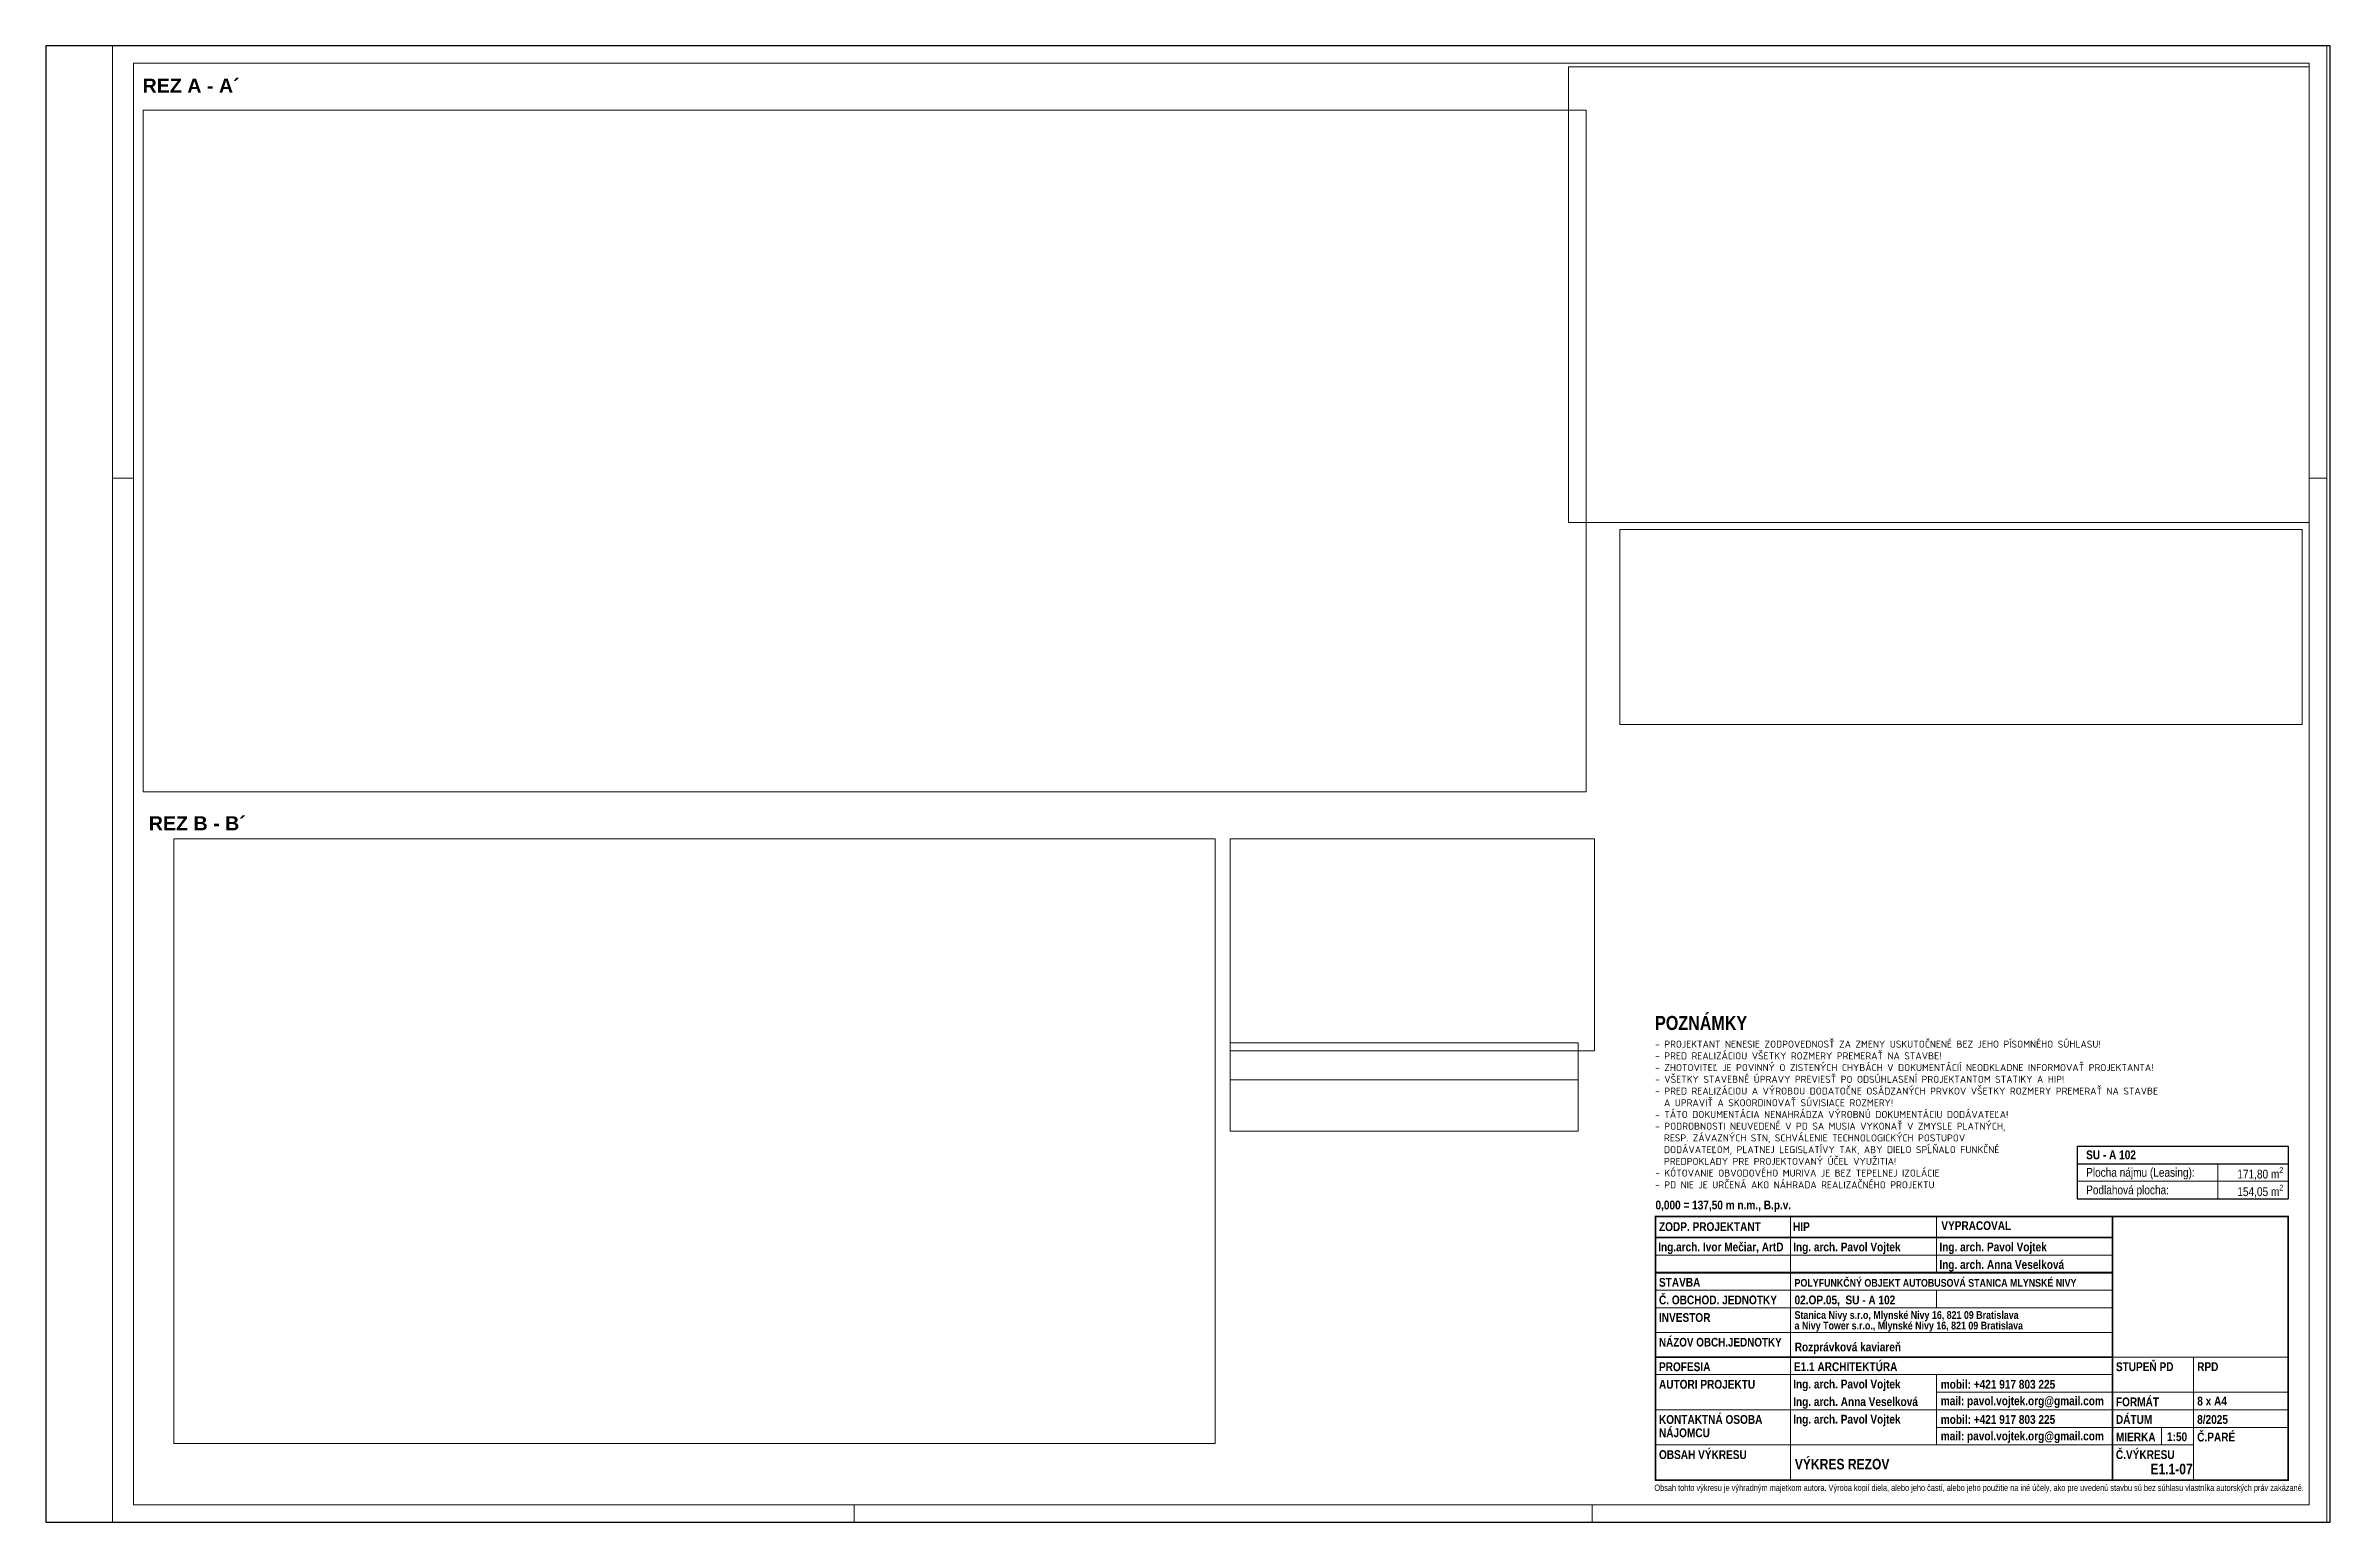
# Paper-space layout '07_REZY' of a CAD drawing. Header units: millimetres. Extents: x 50 to 700, y 0 to 420.
import ezdxf
from ezdxf.enums import TextEntityAlignment as Align

# ---------------------------------------------------------------- set-up
doc = ezdxf.new("R2010")
doc.units = ezdxf.units.MM
doc.header["$LTSCALE"] = 100
doc.layers.add('E1_LAYOUT', color=7, linetype='Continuous', lineweight=18, plot=False)
for name, color, linetype, lineweight in [('E1_Ns_tx_50', 210, 'Continuous', 25), ('E1_ROZPISKA', 7, 'Continuous', 13), ('E1_TEXT', 7, 'Continuous', 15), ('G-ANNO-TTLB', 6, 'Continuous', 9)]:
    doc.layers.add(name, color=color, linetype=linetype, lineweight=lineweight)
doc.styles.add('A-BOLD', font='ARIALNB.TTF')
doc.styles.add('Arial Narrow', font='ARIALN.TTF', dxfattribs={"height": 75})
doc.styles.add('ARIAL ROZP', font='arial.ttf', dxfattribs={"width": 0.8})
doc.styles.add('Calibri', font='calibri.ttf', dxfattribs={"height": 200})

psp = doc.layouts.new('07_REZY')

# ---------------------------------------------------------------- linework, layer by layer
at = {"layer": 'Defpoints'}
psp.add_lwpolyline([(50, 0), (700, 0), (700, 420), (50, 420)], close=True, dxfattribs=at)
at = {"layer": 'E1_LAYOUT'}
psp.add_lwpolyline([(69, 0), (699, 0), (699, 420), (69, 420)], close=True, dxfattribs=at)
at = {"layer": 'E1_ROZPISKA'}
for p, q in [((69, 297), (75, 297)), ((694, 297), (699, 297)), ((699, 297), (694, 297)), ((546.4, 12), (546.4, 87)), ((588, 87), (588, 71)), ((508, 76), (638, 76)), ((508, 71), (638, 71)), ((508, 66), (638, 66)), ((588, 61), (588, 66)), ((508, 47), (638, 47)), ((638, 47), (688, 47)), ((661.12, 47), (661.12, 12)), ((588, 42), (588, 22)), ((638, 37), (688, 37)), ((638, 32), (688, 32)), ((638, 27), (688, 27)), ((651.97, 27), (651.97, 22)), ((638, 22), (661.12, 22)), ((280, 0), (280, 5)), ((280, 5), (280, 0)), ((490, 0), (490, 5))]:
    psp.add_line(p, q, dxfattribs=at)
at = {"layer": 'E1_ROZPISKA', "color": 7, "linetype": 'Continuous', "lineweight": 25, "ltscale": 0.01}
for p, q in [((628, 107), (688, 107)), ((628, 107), (628, 92)), ((688, 107), (688, 92)), ((628, 102), (688, 102)), ((628, 102), (628, 92)), ((688, 102), (688, 92)), ((628, 92), (688, 92))]:
    psp.add_line(p, q, dxfattribs=at)
at = {"layer": 'E1_ROZPISKA', "color": 7, "linetype": 'Continuous', "lineweight": 13, "ltscale": 0.01}
for p, q in [((628, 102), (688, 102)), ((668, 102), (668, 92)), ((628, 97), (688, 97))]:
    psp.add_line(p, q, dxfattribs=at)
at = {"layer": 'E1_ROZPISKA'}
psp.add_lwpolyline([(75, 5), (694, 5), (694, 415), (75, 415)], close=True, dxfattribs=at)
at = {"layer": 'E1_ROZPISKA', "const_width": 0.5}
psp.add_lwpolyline([(508, 87), (688, 87), (688, 12), (508, 12)], close=True, dxfattribs=at)
for points in [[(638, 87), (638, 12)], [(508, 81), (638, 81)], [(508, 71), (638, 71)], [(508, 47), (638, 47)]]:
    psp.add_lwpolyline(points, dxfattribs=at)
at = {"layer": 'E1_ROZPISKA'}
for points in [[(508, 61), (638, 61)], [(508, 54), (638, 54)], [(508, 42), (638, 42)], [(588, 37), (638, 37)], [(508, 32), (638, 32)], [(588, 27), (638, 27)], [(508, 22), (638, 22)], [(508, 12), (638, 12)]]:
    psp.add_lwpolyline(points, dxfattribs=at)
at = {"layer": 'E1_TEXT'}
psp.add_line((661.12, 22), (661.12, 12), dxfattribs=at)

# ---------------------------------------------------------------- texts
at = {"layer": 'E1_Ns_tx_50', "color": 7, "linetype": 'Continuous', "lineweight": 50, "char_height": 4, "width": 46.1865, "attachment_point": 4, "style": 'A-BOLD'}
for s, insert in [('\\A1;\\pxql;{\\fArial|b1|i0|c238|p34;REZ A - A´}', (77.56, 408.63)), ('\\A1;\\pxql;{\\fArial|b1|i0|c238|p34;REZ B - B´}', (79.32, 198.82))]:
    psp.add_mtext(s, dxfattribs=dict(at, insert=insert))
at = {"layer": 'E1_Ns_tx_50', "color": 7, "linetype": 'Continuous', "lineweight": 50, "insert": (507.88, 142), "char_height": 4, "attachment_point": 4, "style": 'A-BOLD'}
psp.add_mtext('\\A1;\\pxql;POZNÁMKY', dxfattribs=at)
at = {"layer": 'E1_ROZPISKA', "insert": (507.69, 10.73), "char_height": 1.8, "width": 209.079, "attachment_point": 1, "rotation": 360, "style": 'ARIAL ROZP'}
psp.add_mtext('\\pxt0.34;Obsah tohto výkresu je výhradným majetkom autora. Výroba kopií diela, alebo jeho častí, alebo jeho použitie na iné účely, ako pre uvedenú stavbu sú bez súhlasu vlastníka autorských práv zakázané.', dxfattribs=at)
at = {"layer": 'E1_TEXT', "style": 'A-BOLD'}
for s, height, p in [('0,000 = 137,50 m n.m., B.p.v. ', 2.5, (508, 89)), ('ZODP. PROJEKTANT', 2.5, (509, 82.84)), ('HIP', 2.5, (547.14, 82.84)), ('VYPRACOVAL', 2.5, (589.32, 83.13)), ('Ing.arch. Ivor Mečiar, ArtD', 2.5, (508.78, 77.07)), ('Ing. arch. Pavol Vojtek', 2.5, (547.18, 77.07)), ('Ing. arch. Pavol Vojtek', 2.5, (588.78, 77.07)), ('Ing. arch. Anna Veselková', 2.5, (588.78, 72.07)), ('STAVBA', 2.5, (509, 67)), ('Č. OBCHOD. JEDNOTKY', 2.5, (509, 62)), ('POLYFUNKČNÝ OBJEKT AUTOBUSOVÁ STANICA MLYNSKÉ NIVY', 2.2, (547.57, 67)), ('INVESTOR', 2.5, (509, 57)), ('Stanica Nivy s.r.o, Mlynské Nivy 16, 821 09 Bratislava', 2.2, (547.57, 57.86)), ('02.OP.05,  SU - A 102 ', 2.5, (547.57, 62)), ('NÁZOV OBCH.JEDNOTKY', 2.45, (509, 50)), ('a Nivy Tower s.r.o., Mlynské Nivy 16, 821 09 Bratislava', 2.2, (547.57, 54.86)), ('PROFESIA', 2.5, (509, 43)), ('E1.1 ARCHITEKTÚRA', 2.5, (547.4, 43)), ('Rozprávková kaviareň', 2.5, (547.62, 48.62)), ('STUPEŇ PD', 2.5, (639, 43)), ('RPD', 2.5, (662.12, 43)), ('AUTORI PROJEKTU', 2.5, (509, 38)), ('Ing. arch. Pavol Vojtek', 2.5, (547.18, 38.07)), ('mobil: +421 917 803 225', 2.5, (589.17, 38)), ('Ing. arch. Anna Veselková', 2.5, (547.18, 33.07)), ('mail: pavol.vojtek.org@gmail.com', 2.5, (589.17, 33.3)), ('FORMÁT', 2.5, (639, 33)), ('8 x A4', 2.5, (662.15, 33.24)), ('KONTAKTNÁ OSOBA', 2.5, (509, 28)), ('NÁJOMCU', 2.5, (509, 24.21)), ('Ing. arch. Pavol Vojtek', 2.5, (547.18, 28.07)), ('mobil: +421 917 803 225', 2.5, (589.17, 28)), ('DÁTUM', 2.5, (639, 28)), ('8/2025', 2.5, (662.12, 28)), ('Č.PARÉ', 2.5, (662.12, 23)), ('OBSAH VÝKRESU', 2.5, (509, 18)), ('mail: pavol.vojtek.org@gmail.com', 2.5, (589.17, 23.3)), ('Č.VÝKRESU', 2.5, (639, 18)), ('MIERKA', 2.5, (639, 23)), ('1:50', 2.5, (653.54, 23.09)), ('VÝKRES REZOV', 3, (547.65, 15.04))]:
    psp.add_text(s, height=height, dxfattribs=at).set_placement(p)
psp.add_text('E1.1-07', height=3, dxfattribs=at).set_placement((660.85, 12.76), align=Align.BOTTOM_RIGHT)
at = {"layer": 'E1_TEXT', "linetype": 'Continuous', "lineweight": 0, "insert": (630.53, 104.51), "char_height": 2.5, "attachment_point": 4, "style": 'A-BOLD'}
psp.add_mtext('\\pxql;\\A1;SU - A 102', dxfattribs=at)
at = {"layer": 'E1_TEXT', "linetype": 'Continuous', "lineweight": 50, "char_height": 2.5, "attachment_point": 4, "style": 'Arial Narrow'}
for s, insert in [('\\A1;{\\pql;\\fArial Narrow|b0|i0|c238|p34;Plocha nájmu (Leasing):}', (630.53, 99.16)), ('\\A1;171,80 m{\\H0.66x;\\S2^  ;}', (673.55, 99.04)), ('\\A1;{\\pql;\\fArial Narrow|b0|i0|c238|p34;Podlahová plocha:}', (630.53, 94.17)), ('\\A1;\\pxql;154,05 m{\\H0.66x;\\S2^  ;}', (673.55, 94.04))]:
    psp.add_mtext(s, dxfattribs=dict(at, insert=insert))
at = {"layer": 'G-ANNO-TTLB', "color": 7, "insert": (507.88, 137), "char_height": 2, "width": 162.0156, "attachment_point": 1, "style": 'Calibri'}
psp.add_mtext('{\\fISOCPEUR|b0|i0|c238|p34;- PROJEKTANT NENESIE ZODPOVEDNOSŤ ZA ZMENY USKUTOČNENÉ BEZ JEHO PÍSOMNÉHO SÚHLASU!\\P- PRED REALIZÁCIOU VŠETKY ROZMERY PREMERAŤ NA STAVBE!\\P- ZHOTOVITEĽ JE POVINNÝ O ZISTENÝCH CHYBÁCH V DOKUMENTÁCIÍ NEODKLADNE INFORMOVAŤ PROJEKTANTA!\\P- VŠETKY STAVEBNÉ ÚPRAVY PREVIESŤ PO ODSÚHLASENÍ PROJEKTANTOM STATIKY A HIP!\\P- PRED REALIZÁCIOU A VÝROBOU DODATOČNE OSÁDZANÝCH PRVKOV VŠETKY ROZMERY PREMERAŤ NA STAVBE \\P  A UPRAVIŤ A SKOORDINOVAŤ SÚVISIACE ROZMERY!\\P- TÁTO DOKUMENTÁCIA NENAHRÁDZA VÝROBNÚ DOKUMENTÁCIU DODÁVATEĽA!\\P- PODROBNOSTI NEUVEDENÉ V PD SA MUSIA VYKONAŤ V ZMYSLE PLATNÝCH, \\P  RESP. ZÁVAZNÝCH STN, SCHVÁLENIE TECHNOLOGICKÝCH POSTUPOV \\P  DODÁVATEĽOM, PLATNEJ LEGISLATÍVY TAK, ABY DIELO SPĹŇALO FUNKČNÉ\\P  PREDPOKLADY PRE PROJEKTOVANÝ ÚČEL VYUŽITIA!\\P- KÓTOVANIE OBVODOVÉHO MURIVA JE BEZ TEPELNEJ IZOLÁCIE\\P- PD NIE JE URČENÁ AKO NÁHRADA REALIZAČNÉHO PROJEKTU}', dxfattribs=at)

# ---------------------------------------------------------------- viewports
at = {"layer": 'E1_LAYOUT', "color": 7, "true_color": 0xffffff}
psp.add_viewport(center=(588.61, 349.19), size=(210.77, 129.6116), view_center_point=(67155, 26077.816), view_height=6480.58116, dxfattribs=at)
at = {"layer": 'E1_LAYOUT'}
for center, size, view_center_point, view_height, status in [((283.03, 304.73), (410.52, 193.9087), (277057.6, 21189.666), 9695.4412, 4), ((234.6, 108.41), (296.34, 172.0666), (276411.972, 11373.793), 8603.33304, 5), ((438.85, 164.27), (103.63, 60.3459), (44979.184, 4954.86), 3017.2958, 6), ((436.53, 118.57), (99, 14.6373), (51730.004, 5220.987), 731.86297, 7)]:
    psp.add_viewport(center=center, size=size, view_center_point=view_center_point, view_height=view_height, status=status, dxfattribs=at)
at = {"layer": 'E1_LAYOUT', "color": 7, "true_color": 0xffffff}
for center, size, view_center_point, view_height, status in [((594.93, 254.69), (194.14, 55.4938), (67570.928, 19464.499), 2774.69122, 3), ((436.53, 131.11), (99, 10.4415), (51730.004, 6197.955), 522.07391, 8)]:
    psp.add_viewport(center=center, size=size, view_center_point=view_center_point, view_height=view_height, status=status, dxfattribs=at)

doc.saveas('drawing.dxf')
